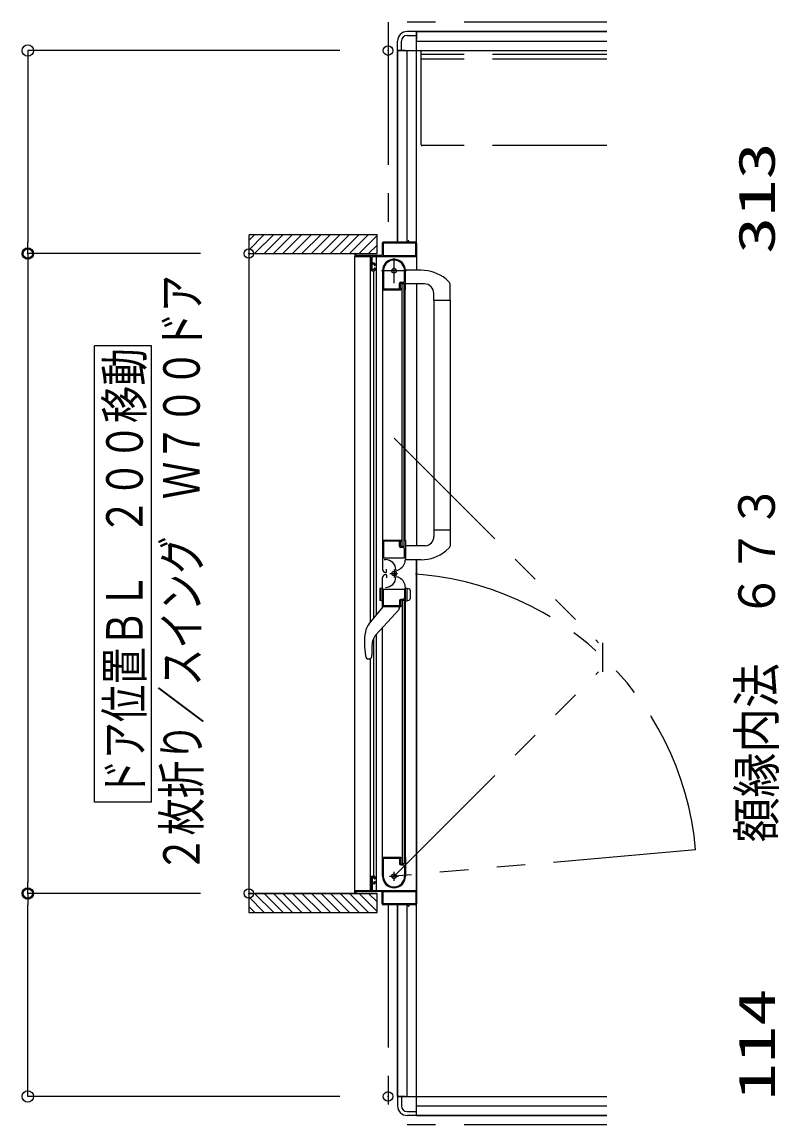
# Model space of a CAD drawing. Units: millimetres on the paper. Extents: x -305 to 305, y -152 to 152.
# Drawn here: x -138.2 to -98.4, y 23.6 to 81.6 of the extents above; entities that cross this region are included whole.
import ezdxf
from ezdxf.enums import TextEntityAlignment as Align

# ---------------------------------------------------------------- set-up
doc = ezdxf.new("R2010")
doc.units = ezdxf.units.MM
doc.header["$PDMODE"] = 32
doc.header["$PDSIZE"] = 0.5
for name, pattern in [('DASHED', [7.5, 6, -1.5]), ('USER1', [12, 7.5, -1.5, 1.5, -1.5]), ('USER2', [15, 7.5, -1.5, 1.5, -1.5, 1.5, -1.5])]:
    doc.linetypes.add(name, pattern=pattern)
for name, color, linetype, lineweight in [('0-0_0', 7, 'Continuous', 25), ('0-1_VIEW0001', 7, 'Continuous', 25), ('0-2_DEFPOINTS', 7, 'Continuous', 25)]:
    doc.layers.add(name, color=color, linetype=linetype, lineweight=lineweight)
doc.styles.add('ＭＳ ゴシック', font='')
doc.styles.get('ＭＳ ゴシック').set_extended_font_data('MS Gothic')

# ---------------------------------------------------------------- blocks, each defined once
blk = doc.blocks.new('_ORIGIN')
at = {"layer": '0-0_0'}
blk.add_line((0, 0), (-1, 0), dxfattribs=at)
blk.add_circle((0, 0), 0.5, dxfattribs=at)

msp = doc.modelspace()

# ---------------------------------------------------------------- linework, layer by layer
at = {"layer": '0-1_VIEW0001', "linetype": 'USER2'}
for p, q in [((-118.934, 81.573), (-118.934, 69.998)), ((-107.434, 81.573), (-118.934, 81.573)), ((-118.619, 59.695), (-107.859, 48.934)), ((-107.659, 48.934), (-107.659, 47.408)), ((-118.619, 36.648), (-107.859, 47.408)), ((-102.755, 38.036), (-118.619, 36.648)), ((-118.934, 35.148), (-118.934, 23.573)), ((-107.434, 23.573), (-118.934, 23.573))]:
    msp.add_line(p, q, dxfattribs=at)
at = {"layer": '0-1_VIEW0001'}
for p, q in [((-117.434, 81.073), (-117.934, 81.073)), ((-117.934, 80.873), (-117.434, 80.873)), ((-117.434, 81.073), (-107.434, 81.073)), ((-117.434, 69.948), (-117.434, 81.073)), ((-107.434, 81.073), (-117.434, 81.073)), ((-117.434, 81.073), (-117.434, 80.673)), ((-121.474, 80.073), (-137.882, 80.073)), ((-118.434, 80.073), (-118.434, 80.573)), ((-118.434, 69.998), (-118.434, 80.073)), ((-118.434, 80.073), (-107.434, 80.073)), ((-118.434, 80.073), (-118.434, 69.998)), ((-118.034, 80.073), (-118.434, 80.073)), ((-118.234, 80.073), (-118.234, 80.573)), ((-117.934, 69.998), (-117.934, 80.073)), ((-117.434, 80.573), (-107.434, 80.573)), ((-137.882, 79.473), (-137.882, 69.998)), ((-126.259, 70.398), (-119.509, 70.398)), ((-126.259, 69.583), (-125.444, 70.398)), ((-126.259, 70.078), (-125.939, 70.398)), ((-126.259, 70.347), (-126.259, 34.748)), ((-125.949, 69.398), (-124.949, 70.398)), ((-125.454, 69.398), (-124.454, 70.398)), ((-124.959, 69.398), (-123.959, 70.398)), ((-124.459, 69.398), (-123.459, 70.398)), ((-123.959, 69.398), (-122.959, 70.398)), ((-123.459, 69.398), (-122.459, 70.398)), ((-122.959, 69.398), (-121.959, 70.398)), ((-122.459, 69.398), (-121.459, 70.398)), ((-121.959, 69.398), (-120.959, 70.398)), ((-121.459, 69.398), (-120.459, 70.398)), ((-120.959, 69.398), (-119.959, 70.398)), ((-120.459, 69.398), (-119.509, 70.348)), ((-119.509, 69.399), (-119.509, 70.398)), ((-119.959, 69.398), (-119.509, 69.848)), ((-119.234, 69.948), (-119.234, 69.313)), ((-119.189, 69.938), (-119.189, 69.313)), ((-117.889, 69.998), (-119.184, 69.998)), ((-117.494, 69.953), (-119.174, 69.953)), ((-117.874, 70.063), (-117.874, 70.013)), ((-117.844, 70.073), (-117.864, 70.073)), ((-117.834, 70.013), (-117.834, 70.063)), ((-117.484, 69.998), (-117.819, 69.998)), ((-117.479, 69.313), (-117.479, 69.938)), ((-117.434, 69.95), (-117.434, 68.524)), ((-128.799, 69.398), (-137.882, 69.398)), ((-126.259, 69.398), (-119.509, 69.398)), ((-120.684, 69.383), (-120.684, 69.263)), ((-120.684, 35.898), (-120.684, 69.248)), ((-120.669, 69.248), (-119.834, 69.248)), ((-120.634, 69.313), (-120.634, 69.383)), ((-119.249, 69.298), (-120.619, 69.298)), ((-119.857, 50.019), (-119.857, 69.248)), ((-119.819, 69.233), (-119.819, 68.548)), ((-119.769, 68.913), (-119.769, 69.233)), ((-119.754, 69.248), (-117.459, 69.248)), ((-119.541, 50.403), (-119.541, 69.248)), ((-119.174, 69.298), (-117.494, 69.298)), ((-137.882, 68.798), (-137.882, 36.348)), ((-119.769, 68.568), (-119.769, 68.838)), ((-119.769, 68.498), (-119.669, 68.498)), ((-119.669, 68.898), (-119.754, 68.898)), ((-119.754, 68.853), (-119.684, 68.853)), ((-119.684, 68.553), (-119.754, 68.553)), ((-119.681, 50.233), (-119.681, 68.498)), ((-119.669, 68.838), (-119.669, 68.793)), ((-119.669, 68.613), (-119.669, 68.568)), ((-119.654, 68.778), (-119.634, 68.778)), ((-119.634, 68.628), (-119.654, 68.628)), ((-119.619, 68.793), (-119.619, 68.848)), ((-119.619, 68.548), (-119.619, 68.613)), ((-119.219, 68.499), (-119.219, 54.323)), ((-119.169, 68.572), (-119.169, 67.558)), ((-118.064, 67.968), (-118.064, 68.498)), ((-118.019, 67.513), (-118.019, 68.498)), ((-117.191, 68.523), (-118.009, 68.526)), ((-118.254, 67.893), (-118.139, 67.893)), ((-115.896, 68.061), (-115.697, 67.877)), ((-119.209, 67.498), (-118.268, 67.498)), ((-119.159, 67.548), (-118.339, 67.548)), ((-118.329, 67.558), (-118.329, 67.818)), ((-118.284, 67.573), (-118.284, 67.798)), ((-118.255, 67.505), (-118.246, 67.52)), ((-118.244, 67.527), (-118.244, 67.533)), ((-118.234, 67.848), (-118.109, 67.848)), ((-118.184, 67.823), (-118.084, 67.823)), ((-118.184, 53.998), (-118.184, 67.823)), ((-118.084, 53.998), (-118.084, 67.823)), ((-118.082, 67.52), (-118.073, 67.505)), ((-118.061, 67.498), (-118.034, 67.498)), ((-118.034, 54.323), (-118.034, 67.498)), ((-117.024, 67.803), (-118.019, 67.803)), ((-117.434, 67.798), (-117.434, 54.024)), ((-116.524, 66.948), (-116.524, 67.303)), ((-115.669, 66.948), (-115.669, 67.808)), ((-116.524, 66.948), (-115.669, 66.948)), ((-116.519, 66.948), (-116.519, 54.874)), ((-115.669, 66.948), (-115.669, 54.012)), ((-131.377, 64.548), (-134.377, 64.548)), ((-134.377, 40.548), (-134.377, 64.548)), ((-131.377, 40.548), (-131.377, 64.548)), ((-116.524, 54.874), (-116.524, 54.519)), ((-116.524, 54.874), (-115.669, 54.874)), ((-119.219, 54.354), (-119.219, 52.784)), ((-119.219, 54.323), (-118.268, 54.323)), ((-119.169, 54.263), (-119.169, 53.403)), ((-118.344, 54.273), (-119.159, 54.273)), ((-118.329, 54.008), (-118.329, 54.258)), ((-118.284, 54.023), (-118.284, 54.248)), ((-118.246, 54.302), (-118.255, 54.316)), ((-118.244, 54.288), (-118.244, 54.294)), ((-118.109, 53.973), (-118.234, 53.973)), ((-118.084, 53.998), (-118.184, 53.998)), ((-118.073, 54.316), (-118.082, 54.302)), ((-118.034, 54.323), (-118.061, 54.323)), ((-118.019, 54.308), (-118.019, 53.322)), ((-116.955, 54.024), (-118.009, 54.024)), ((-115.894, 53.761), (-115.697, 53.944)), ((-119.159, 53.393), (-118.079, 53.393)), ((-118.139, 53.933), (-118.254, 53.933)), ((-118.064, 53.408), (-118.064, 53.858)), ((-119.145, 53.303), (-119.065, 53.303)), ((-119.014, 52.658), (-119.014, 52.808)), ((-118.449, 52.727), (-118.319, 52.802)), ((-117.191, 53.298), (-118.009, 53.296)), ((-117.434, 53.298), (-117.434, 35.198)), ((-117.434, 24.073), (-117.434, 53.298)), ((-119.219, 50.793), (-119.219, 52.363)), ((-119.069, 52.633), (-119.039, 52.633)), ((-119.069, 52.513), (-119.039, 52.513)), ((-119.014, 52.488), (-119.014, 52.338)), ((-118.525, 52.763), (-118.525, 52.383)), ((-118.449, 52.419), (-118.319, 52.344)), ((-119.369, 51.756), (-119.369, 51.19)), ((-119.319, 51.149), (-119.319, 51.796)), ((-119.169, 50.883), (-119.169, 51.743)), ((-119.159, 51.753), (-118.079, 51.753)), ((-118.064, 51.738), (-118.064, 51.288)), ((-118.019, 50.838), (-118.019, 51.824)), ((-118.019, 51.823), (-117.825, 51.77)), ((-117.919, 51.149), (-117.919, 51.796)), ((-117.769, 51.698), (-117.769, 51.247)), ((-119.219, 51.123), (-119.343, 51.156)), ((-118.329, 51.138), (-118.329, 50.888)), ((-118.284, 51.123), (-118.284, 50.898)), ((-118.139, 51.213), (-118.254, 51.213)), ((-118.109, 51.173), (-118.234, 51.173)), ((-118.184, 51.148), (-118.184, 37.323)), ((-118.084, 51.148), (-118.184, 51.148)), ((-118.084, 51.148), (-118.084, 37.323)), ((-118.019, 51.123), (-117.825, 51.175)), ((-119.932, 49.928), (-119.194, 50.823)), ((-118.373, 50.661), (-119.551, 49.373)), ((-118.268, 50.823), (-119.209, 50.823)), ((-118.344, 50.873), (-119.159, 50.873)), ((-118.344, 50.823), (-118.344, 50.732)), ((-118.246, 50.845), (-118.255, 50.83)), ((-118.244, 50.858), (-118.244, 50.852)), ((-118.073, 50.83), (-118.082, 50.845)), ((-118.034, 50.823), (-118.061, 50.823)), ((-118.034, 50.823), (-118.034, 37.648)), ((-119.541, 35.898), (-119.541, 49.385)), ((-119.219, 36.648), (-119.219, 49.736)), ((-119.778, 48.789), (-119.778, 48.27)), ((-119.681, 36.648), (-119.681, 49.188)), ((-120.112, 48.236), (-120.068, 48.121)), ((-120.041, 48.087), (-120.068, 48.121)), ((-120.041, 48.087), (-120.04, 48.086)), ((-119.916, 48.073), (-119.998, 48.073)), ((-119.857, 35.898), (-119.857, 48.073)), ((-119.84, 48.109), (-119.841, 48.106)), ((-131.377, 40.548), (-134.377, 40.548)), ((-119.209, 37.648), (-118.268, 37.648)), ((-119.169, 36.574), (-119.169, 37.588)), ((-119.159, 37.598), (-118.339, 37.598)), ((-118.329, 37.588), (-118.329, 37.328)), ((-118.284, 37.573), (-118.284, 37.348)), ((-118.255, 37.641), (-118.246, 37.627)), ((-118.254, 37.253), (-118.139, 37.253)), ((-118.244, 37.619), (-118.244, 37.613)), ((-118.234, 37.298), (-118.109, 37.298)), ((-118.184, 37.323), (-118.084, 37.323)), ((-118.082, 37.627), (-118.073, 37.641)), ((-118.064, 37.178), (-118.064, 36.648)), ((-118.061, 37.648), (-118.034, 37.648)), ((-118.019, 37.633), (-118.019, 36.648)), ((-119.819, 35.913), (-119.819, 36.598)), ((-119.769, 36.648), (-119.669, 36.648)), ((-119.769, 36.578), (-119.769, 36.308)), ((-119.684, 36.593), (-119.754, 36.593)), ((-119.669, 36.533), (-119.669, 36.578)), ((-119.619, 36.598), (-119.619, 36.533)), ((-119.769, 36.233), (-119.769, 35.913)), ((-119.754, 36.293), (-119.684, 36.293)), ((-119.669, 36.248), (-119.754, 36.248)), ((-119.669, 36.308), (-119.669, 36.353)), ((-119.634, 36.518), (-119.654, 36.518)), ((-119.654, 36.368), (-119.634, 36.368)), ((-119.619, 36.353), (-119.619, 36.298)), ((-128.799, 35.748), (-137.883, 35.748)), ((-128.799, 35.748), (-137.882, 35.748)), ((-126.259, 35.748), (-119.509, 35.748)), ((-126.259, 35.563), (-125.444, 34.748)), ((-125.949, 35.748), (-124.949, 34.748)), ((-125.454, 35.748), (-124.454, 34.748)), ((-124.959, 35.748), (-123.959, 34.748)), ((-124.459, 35.748), (-123.459, 34.748)), ((-123.959, 35.748), (-122.959, 34.748)), ((-123.459, 35.748), (-122.459, 34.748)), ((-122.959, 35.748), (-121.959, 34.748)), ((-122.459, 35.748), (-121.459, 34.748)), ((-121.959, 35.748), (-120.959, 34.748)), ((-121.459, 35.748), (-120.459, 34.748)), ((-120.959, 35.748), (-119.959, 34.748)), ((-120.684, 35.763), (-120.684, 35.883)), ((-120.669, 35.898), (-119.834, 35.898)), ((-120.634, 35.833), (-120.634, 35.763)), ((-119.249, 35.848), (-120.619, 35.848)), ((-120.459, 35.748), (-119.509, 34.798)), ((-119.959, 35.748), (-119.509, 35.298)), ((-119.754, 35.898), (-117.459, 35.898)), ((-119.234, 35.198), (-119.234, 35.833)), ((-119.189, 35.208), (-119.189, 35.833)), ((-119.174, 35.848), (-117.494, 35.848)), ((-117.479, 35.833), (-117.479, 35.208)), ((-137.883, 25.673), (-137.883, 35.148)), ((-126.259, 35.068), (-125.939, 34.748)), ((-117.889, 35.148), (-119.184, 35.148)), ((-117.494, 35.193), (-119.174, 35.193)), ((-118.434, 25.073), (-118.434, 35.148)), ((-118.434, 35.148), (-118.434, 25.073)), ((-117.934, 25.073), (-117.934, 35.148)), ((-117.874, 35.083), (-117.874, 35.133)), ((-117.844, 35.073), (-117.864, 35.073)), ((-117.834, 35.133), (-117.834, 35.083)), ((-117.484, 35.148), (-117.819, 35.148)), ((-121.474, 25.073), (-137.883, 25.073)), ((-118.434, 25.073), (-107.434, 25.073)), ((-118.034, 25.073), (-118.434, 25.073)), ((-118.434, 25.073), (-118.434, 24.573)), ((-118.234, 25.073), (-118.234, 24.573)), ((-117.434, 24.573), (-107.434, 24.573)), ((-117.434, 24.073), (-117.434, 24.473)), ((-117.934, 24.273), (-117.434, 24.273)), ((-117.434, 24.073), (-117.934, 24.073)), ((-117.434, 24.073), (-107.434, 24.073)), ((-107.434, 24.073), (-117.434, 24.073))]:
    msp.add_line(p, q, dxfattribs=at)
at = {"layer": '0-1_VIEW0001', "color": 191, "linetype": 'DASHED'}
for p, q in [((-117.184, 75.123), (-117.184, 80.073)), ((-107.434, 79.873), (-117.184, 79.873)), ((-107.434, 79.623), (-117.184, 79.623)), ((-107.434, 75.073), (-117.184, 75.073))]:
    msp.add_line(p, q, dxfattribs=at)
at = {"layer": '0-1_VIEW0001', "linetype": 'USER1'}
for p, q in [((-118.619, 67.848), (-118.619, 69.148)), ((-117.969, 68.498), (-119.269, 68.498)), ((-118.619, 52.786), (-118.619, 52.361)), ((-118.832, 52.573), (-118.44, 52.573)), ((-118.849, 36.648), (-118.389, 36.648)), ((-118.619, 36.418), (-118.619, 36.878))]:
    msp.add_line(p, q, dxfattribs=at)
at = {"layer": '0-1_VIEW0001', "color": 160}
msp.add_line((-119.509, 35.748), (-126.259, 35.748), dxfattribs=at)
at = {"layer": '0-1_VIEW0001'}
for points in [[(-119.219, 51.123), (-119.219, 51.823), (-119.343, 51.789)], [(-119.839, 48.109), (-119.838, 48.11), (-119.838, 48.111), (-119.837, 48.112), (-119.836, 48.113), (-119.835, 48.114), (-119.834, 48.116), (-119.833, 48.117), (-119.831, 48.118), (-119.83, 48.12), (-119.829, 48.121), (-119.828, 48.122), (-119.827, 48.124), (-119.826, 48.125), (-119.825, 48.127), (-119.824, 48.128), (-119.823, 48.13), (-119.822, 48.131), (-119.821, 48.133), (-119.82, 48.135), (-119.818, 48.138), (-119.816, 48.141), (-119.814, 48.144), (-119.812, 48.147), (-119.81, 48.151), (-119.808, 48.154), (-119.806, 48.158), (-119.804, 48.161), (-119.802, 48.165), (-119.8, 48.169), (-119.799, 48.173), (-119.797, 48.177), (-119.796, 48.18), (-119.794, 48.184), (-119.793, 48.188), (-119.791, 48.192), (-119.79, 48.196), (-119.789, 48.2), (-119.787, 48.205), (-119.786, 48.209)], [(-119.786, 48.209), (-119.785, 48.213), (-119.784, 48.217), (-119.783, 48.221), (-119.782, 48.226), (-119.782, 48.23), (-119.781, 48.234), (-119.78, 48.238), (-119.78, 48.243), (-119.779, 48.247), (-119.779, 48.252), (-119.779, 48.254), (-119.778, 48.256), (-119.778, 48.258), (-119.778, 48.26), (-119.778, 48.262), (-119.778, 48.264), (-119.778, 48.267), (-119.778, 48.269), (-119.778, 48.271), (-119.778, 48.273)], [(-119.998, 48.073), (-120, 48.073), (-120.002, 48.074), (-120.005, 48.074), (-120.007, 48.074), (-120.009, 48.074), (-120.011, 48.075), (-120.013, 48.075), (-120.016, 48.076), (-120.018, 48.076), (-120.02, 48.076), (-120.022, 48.077), (-120.025, 48.078), (-120.027, 48.078), (-120.029, 48.079), (-120.031, 48.08), (-120.033, 48.081), (-120.035, 48.082), (-120.037, 48.084), (-120.039, 48.085), (-120.04, 48.086)], [(-126.259, 34.748), (-119.509, 34.748), (-119.509, 35.749)]]:
    msp.add_lwpolyline(points, dxfattribs=at)
for centre, radius in [((-118.619, 68.498), 0.125), ((-118.619, 52.573), 0.113), ((-118.619, 36.648), 0.125)]:
    msp.add_circle(centre, radius, dxfattribs=at)
for centre, radius, start, end in [((-117.934, 80.573), 0.5, 90, 180), ((-117.934, 80.573), 0.3, 90, 180), ((-119.184, 69.948), 0.05, 90, 180), ((-119.174, 69.938), 0.015, 90, 180), ((-117.889, 70.013), 0.015, 270, 0), ((-117.864, 70.063), 0.01, 90, 180), ((-117.844, 70.063), 0.01, 0, 90), ((-117.819, 70.013), 0.015, 180, 270), ((-117.494, 69.938), 0.015, 0, 90), ((-117.484, 69.948), 0.05, 0, 90), ((-120.669, 69.383), 0.015, 90, 180), ((-120.669, 69.263), 0.015, 180, 270), ((-120.649, 69.383), 0.015, 0, 90), ((-120.619, 69.313), 0.015, 180, 270), ((-119.834, 69.233), 0.015, 0, 90), ((-119.754, 69.233), 0.015, 90, 180), ((-119.249, 69.313), 0.015, 270, 0), ((-118.619, 68.498), 0.6, 0, 180), ((-119.174, 69.313), 0.015, 180, 270), ((-118.619, 68.498), 0.555, 0, 172.23293), ((-117.494, 69.313), 0.015, 270, 0), ((-117.459, 69.273), 0.025, 270, 0), ((-119.769, 68.548), 0.05, 180, 270), ((-119.754, 68.913), 0.015, 180, 270), ((-119.754, 68.838), 0.015, 90, 180), ((-119.754, 68.568), 0.015, 180, 270), ((-119.684, 68.838), 0.015, 0, 90), ((-119.684, 68.568), 0.015, 270, 0), ((-119.669, 68.848), 0.05, 0, 90), ((-119.654, 68.793), 0.015, 180, 270), ((-119.654, 68.613), 0.015, 90, 180), ((-119.669, 68.548), 0.05, 270, 0), ((-119.634, 68.793), 0.015, 270, 0), ((-119.634, 68.613), 0.015, 0, 90), ((-119.159, 68.572), 0.01, 172.23293, 180), ((-117.199, 66.453), 2.07, 50.97582, 89.8), ((-118.254, 67.818), 0.075, 90, 180), ((-118.139, 67.968), 0.075, 270, 0), ((-115.769, 67.808), 0.1, 0, 43.47243), ((-119.209, 67.508), 0.01, 180, 270), ((-119.159, 67.558), 0.01, 180, 270), ((-118.339, 67.558), 0.01, 270, 0), ((-118.234, 67.798), 0.05, 90, 180), ((-118.259, 67.573), 0.025, 180, 270), ((-118.268, 67.513), 0.015, 270, 329.03624), ((-118.259, 67.533), 0.015, 0, 90), ((-118.259, 67.527), 0.015, 329.03624, 0), ((-118.109, 67.823), 0.025, 0, 90), ((-118.069, 67.527), 0.015, 180, 210.96376), ((-118.061, 67.513), 0.015, 210.96376, 270), ((-118.034, 67.513), 0.015, 270, 0), ((-117.024, 67.303), 0.5, 0, 90), ((-119.209, 54.313), 0.01, 90, 180), ((-119.159, 54.263), 0.01, 90, 180), ((-118.344, 54.258), 0.015, 0, 90), ((-118.254, 54.008), 0.075, 180, 270), ((-118.259, 54.248), 0.025, 90, 180), ((-118.234, 54.023), 0.05, 180, 270), ((-118.268, 54.308), 0.015, 30.96376, 90), ((-118.259, 54.288), 0.015, 270, 0), ((-118.259, 54.294), 0.015, 0, 30.96376), ((-118.109, 53.998), 0.025, 270, 0), ((-118.069, 54.294), 0.015, 149.03624, 180), ((-118.061, 54.308), 0.015, 90, 149.03624), ((-118.034, 54.308), 0.015, 0, 90), ((-117.024, 54.519), 0.5, 277.95562, 0), ((-115.769, 54.013), 0.1, 316.52757, 0), ((-119.159, 53.403), 0.01, 180, 270), ((-118.139, 53.858), 0.075, 0, 90), ((-118.079, 53.408), 0.015, 270, 0), ((-117.199, 55.368), 2.07, 270.2, 309.05814), ((-119.069, 52.783), 0.15, 180, 270), ((-119.065, 52.763), 0.54, 0, 90), ((-118.619, 53.322), 0.6, 300, 0), ((-119.069, 52.363), 0.15, 90, 180), ((-119.065, 52.383), 0.54, 270, 0), ((-119.039, 52.658), 0.025, 270, 0), ((-119.039, 52.488), 0.025, 0, 90), ((-118.619, 51.824), 0.6, 0, 60), ((-119.334, 51.756), 0.035, 105, 180), ((-119.159, 51.743), 0.01, 90, 180), ((-118.079, 51.738), 0.015, 0, 90), ((-117.844, 51.698), 0.075, 0, 75), ((-119.334, 51.19), 0.035, 180, 255), ((-118.254, 51.138), 0.075, 90, 180), ((-118.234, 51.123), 0.05, 90, 180), ((-118.139, 51.288), 0.075, 270, 0), ((-118.109, 51.148), 0.025, 0, 90), ((-117.844, 51.247), 0.075, 285, 0), ((-119.209, 50.833), 0.01, 180, 270), ((-119.159, 50.883), 0.01, 180, 270), ((-118.444, 50.732), 0.1, 317.56377, 0), ((-118.344, 50.888), 0.015, 270, 0), ((-118.259, 50.898), 0.025, 180, 270), ((-118.268, 50.838), 0.015, 270, 329.03624), ((-118.259, 50.858), 0.015, 0, 90), ((-118.259, 50.852), 0.015, 329.03624, 0), ((-118.069, 50.852), 0.015, 180, 210.96376), ((-118.061, 50.838), 0.015, 210.96376, 270), ((-118.034, 50.838), 0.015, 270, 0), ((-119.238, 49.355), 0.9, 140.5, 170.71156), ((-116.504, 48.908), 3.67, 170.71156, 190.5453), ((-118.913, 48.789), 0.865, 137.56377, 180), ((-119.916, 48.173), 0.1, 270, 318.18968), ((-119.209, 37.638), 0.01, 90, 180), ((-119.159, 37.588), 0.01, 90, 180), ((-118.339, 37.588), 0.01, 0, 90), ((-118.254, 37.328), 0.075, 180, 270), ((-118.259, 37.573), 0.025, 90, 180), ((-118.234, 37.348), 0.05, 180, 270), ((-118.268, 37.633), 0.015, 30.96376, 90), ((-118.259, 37.613), 0.015, 270, 0), ((-118.259, 37.619), 0.015, 0, 30.96376), ((-118.139, 37.178), 0.075, 0, 90), ((-118.109, 37.323), 0.025, 270, 0), ((-118.069, 37.619), 0.015, 149.03624, 180), ((-118.061, 37.633), 0.015, 90, 149.03624), ((-118.034, 37.633), 0.015, 0, 90), ((-119.769, 36.598), 0.05, 90, 180), ((-119.754, 36.578), 0.015, 90, 180), ((-119.684, 36.578), 0.015, 0, 90), ((-119.669, 36.598), 0.05, 0, 90), ((-119.204, 36.748), 0.015, 177.30646, 180), ((-118.619, 36.648), 0.6, 180, 0), ((-118.619, 36.648), 0.555, 187.76707, 0), ((-119.159, 36.574), 0.01, 180, 187.76707), ((-119.754, 36.308), 0.015, 180, 270), ((-119.754, 36.233), 0.015, 90, 180), ((-119.684, 36.308), 0.015, 270, 0), ((-119.654, 36.533), 0.015, 180, 270), ((-119.654, 36.353), 0.015, 90, 180), ((-119.669, 36.298), 0.05, 270, 0), ((-119.634, 36.533), 0.015, 270, 0), ((-119.634, 36.353), 0.015, 0, 90), ((-120.669, 35.883), 0.015, 90, 180), ((-120.669, 35.763), 0.015, 180, 270), ((-120.649, 35.763), 0.015, 270, 0), ((-120.619, 35.833), 0.015, 90, 180), ((-119.834, 35.913), 0.015, 270, 0), ((-119.754, 35.913), 0.015, 180, 270), ((-119.249, 35.833), 0.015, 0, 90), ((-119.174, 35.833), 0.015, 90, 180), ((-117.494, 35.833), 0.015, 0, 90), ((-117.459, 35.873), 0.025, 0, 90), ((-119.184, 35.198), 0.05, 180, 270), ((-119.174, 35.208), 0.015, 180, 270), ((-117.889, 35.133), 0.015, 0, 90), ((-117.864, 35.083), 0.01, 180, 270), ((-117.844, 35.083), 0.01, 270, 0), ((-117.819, 35.133), 0.015, 90, 180), ((-117.494, 35.208), 0.015, 270, 0), ((-117.484, 35.198), 0.05, 270, 0), ((-117.934, 24.573), 0.5, 180, 270), ((-117.934, 24.573), 0.3, 180, 270)]:
    msp.add_arc(centre, radius, start, end, dxfattribs=at)
at = {"layer": '0-1_VIEW0001', "color": 191, "linetype": 'DASHED'}
msp.add_arc((-117.134, 75.123), 0.05, 180, 270, dxfattribs=at)
at = {"layer": '0-1_VIEW0001', "linetype": 'USER2'}
msp.add_arc((-118.619, 36.648), 15.925, 5, 90, dxfattribs=at)
at = {"layer": '0-2_DEFPOINTS'}
for p in [(-118.934, 80.073), (-137.882, 69.398), (-126.259, 69.398), (-137.883, 35.748), (-137.882, 35.748), (-126.259, 35.748), (-118.934, 25.073)]:
    msp.add_point(p, dxfattribs=at)

# ---------------------------------------------------------------- block references
at = {"layer": '0-1_VIEW0001', "xscale": 0.6, "yscale": 0.6}
for p, rotation in [((-137.882, 80.073), 90), ((-137.882, 69.398), 270), ((-137.882, 69.398), 90), ((-137.883, 35.748), 90), ((-137.882, 35.748), 270), ((-137.883, 25.073), 270)]:
    msp.add_blockref('_ORIGIN', p, dxfattribs=dict(at, rotation=rotation))

# ---------------------------------------------------------------- texts
at = {"layer": '0-1_VIEW0001', "style": 'ＭＳ ゴシック'}
for s, width, p in [('313', 1.5, (-98.012, 69.379)), ('２枚折り／スイング\u3000Ｗ７００ドア', 0.75, (-128.26, 36.833)), ('ドア位置ＢＬ\u3000２００移動', 0.75, (-131.258, 40.833)), ('額縁内法\u3000６７３', 0.9, (-98.012, 38.431)), ('114', 1.5, (-98.013, 24.864))]:
    msp.add_text(s, height=1.921, rotation=90, dxfattribs=dict(at, width=width)).set_placement(p, align=Align.BOTTOM_LEFT)

doc.saveas('drawing.dxf')
